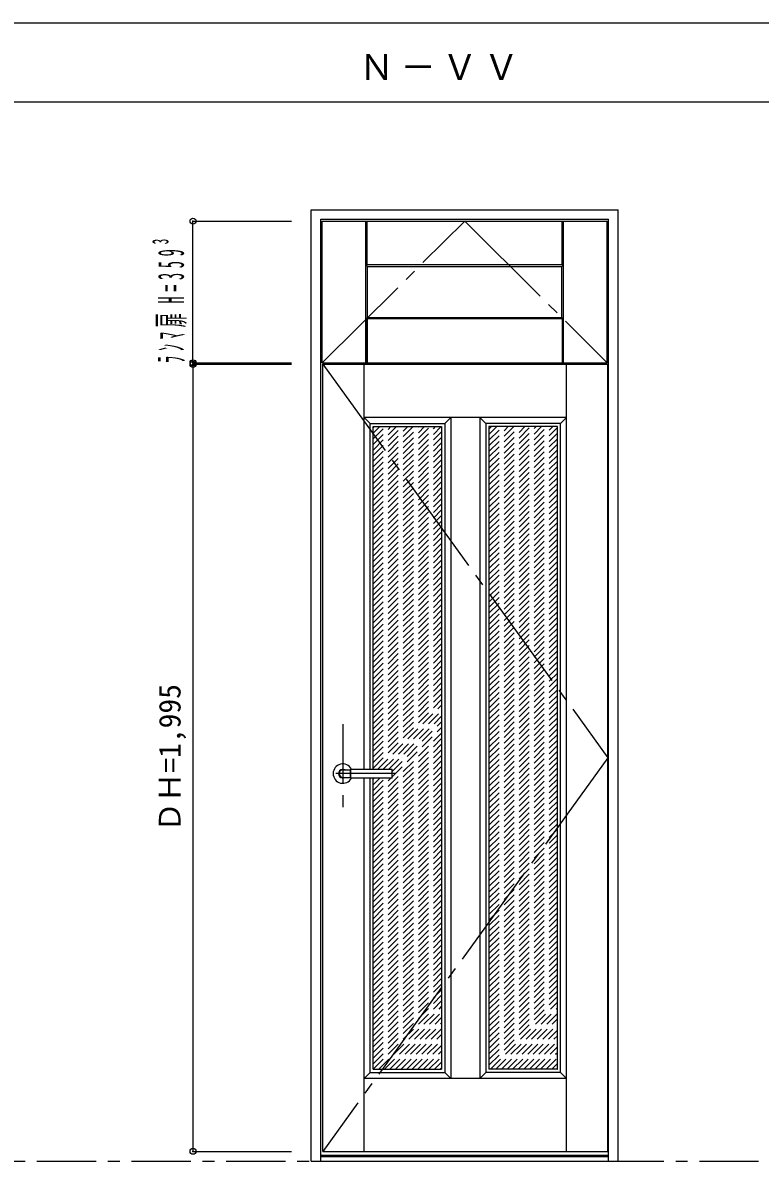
# Model space of a CAD drawing. Units: millimetres, scale not verified. Extents: x -6000 to 5700, y -4307 to 4175.
# Drawn here: x -966 to 904, y -2701 to 184 of the extents above; entities that cross this region are included whole.
import ezdxf
from ezdxf.enums import TextEntityAlignment as Align

# ---------------------------------------------------------------- set-up
doc = ezdxf.new("R2010")
doc.units = ezdxf.units.MM
doc.header["$LTSCALE"] = 30
doc.header["$PDMODE"] = 32
doc.header["$PDSIZE"] = 15
for name, pattern in [('CHAIN1', [8, 5, -1, 1, -1]), ('CHAIN2', [12, 9, -1, 1, -1]), ('DASHED1', [1.8, 1.2, -0.6])]:
    doc.linetypes.add(name, pattern=pattern)
for name, color, linetype in [('0-1_通り芯', 4, 'CHAIN1'), ('0-2_扉', 3, 'Continuous'), ('0-3_仕上げ', 7, 'Continuous'), ('0-4_枠', 3, 'Continuous'), ('0-5_レバー', 3, 'Continuous'), ('0-7', 7, 'CHAIN2'), ('0-A_文字', 7, 'Continuous'), ('0-B_寸法', 4, 'Continuous'), ('0-C_ハッチ', 4, 'DASHED1'), ('F-1_枠', 6, 'Continuous')]:
    doc.layers.add(name, color=color, linetype=linetype)
doc.styles.add('ＭＳ ゴシック', font='')
doc.styles.get('ＭＳ ゴシック').set_extended_font_data('MS Gothic')

msp = doc.modelspace()

# ---------------------------------------------------------------- linework, layer by layer
at = {"layer": '0-1_通り芯'}
for p, q in [((-154.2, -1593.75), (-154.2, -1803.75)), ((-21.7, -1718.75), (-199.2, -1718.75))]:
    msp.add_line(p, q, dxfattribs=at)
at = {"layer": '0-1_通り芯', "color": 7}
msp.add_line((-5490, -2701.25), (3436.4, -2701.25), dxfattribs=at)
at = {"layer": '0-2_扉'}
for p, q in [((-206.7, -677.25), (-206.7, -318.25)), ((-206.7, -318.25), (516.3, -318.25)), ((517.8, -2676.25), (517.8, -681.25)), ((-205.2, -2676.25), (517.8, -2676.25))]:
    msp.add_line(p, q, dxfattribs=at)
for points in [[(-206.7, -677.25), (516.3, -677.25), (516.3, -318.25)], [(-205.2, -2676.25), (-205.2, -681.25), (517.8, -681.25)]]:
    msp.add_lwpolyline(points, dxfattribs=at)
at = {"layer": '0-3_仕上げ'}
for p, q in [((-95.7, -677.25), (-95.7, -318.25)), ((-94.2, -430.75), (-94.2, -318.25)), ((-92.7, -429.25), (-92.7, -318.25)), ((402.3, -429.25), (402.3, -318.25)), ((403.8, -430.75), (403.8, -318.25)), ((405.3, -677.25), (405.3, -318.25)), ((402.3, -429.25), (-92.7, -429.25)), ((-94.2, -564.75), (-94.2, -677.25)), ((-92.7, -566.25), (-92.7, -677.25)), ((402.3, -566.25), (-92.7, -566.25)), ((402.3, -566.25), (402.3, -677.25)), ((403.8, -564.75), (403.8, -677.25)), ((-100.2, -1707.25), (-100.2, -681.25)), ((412.8, -2676.25), (412.8, -681.25)), ((-100.2, -816.25), (-85.2, -831.25)), ((412.8, -816.25), (-100.2, -816.25)), ((119.3, -816.25), (104.3, -831.25)), ((119.3, -816.25), (119.3, -2491.25)), ((193.3, -816.25), (208.3, -831.25)), ((193.3, -816.25), (193.3, -2491.25)), ((412.8, -816.25), (397.8, -831.25)), ((-100.2, -2676.25), (-100.2, -1730.25)), ((-85.2, -2476.25), (-100.2, -2491.25)), ((104.3, -2476.25), (119.3, -2491.25)), ((208.3, -2476.25), (193.3, -2491.25)), ((397.8, -2476.25), (412.8, -2491.25)), ((412.8, -2491.25), (-100.2, -2491.25))]:
    msp.add_line(p, q, dxfattribs=at)
at = {"layer": '0-3_仕上げ', "color": 3}
for p, q in [((-91.7, -562.25), (-91.7, -433.25)), ((-91.7, -433.25), (401.3, -433.25)), ((-85.2, -831.25), (104.3, -831.25)), ((-85.2, -1707.25), (-85.2, -831.25)), ((104.3, -831.25), (104.3, -2476.25)), ((208.3, -831.25), (208.3, -2476.25)), ((397.8, -831.25), (208.3, -831.25)), ((397.8, -2476.25), (397.8, -831.25)), ((-85.2, -2476.25), (-85.2, -1730.25)), ((-85.2, -2476.25), (104.3, -2476.25)), ((397.8, -2476.25), (208.3, -2476.25))]:
    msp.add_line(p, q, dxfattribs=at)
at = {"layer": '0-3_仕上げ', "color": 4}
for p, q in [((-77.2, -839.25), (96.3, -839.25)), ((-77.2, -1707.25), (-77.2, -839.25)), ((96.3, -839.25), (96.3, -2468.25)), ((216.3, -839.25), (216.3, -2468.25)), ((389.8, -839.25), (216.3, -839.25)), ((389.8, -2468.25), (389.8, -839.25)), ((-77.2, -2468.25), (-77.2, -1730.25)), ((-77.2, -2468.25), (96.3, -2468.25)), ((389.8, -2468.25), (216.3, -2468.25))]:
    msp.add_line(p, q, dxfattribs=at)
at = {"layer": '0-3_仕上げ'}
for points in [[(-92.7, -429.25), (-94.2, -430.75), (-91.7, -433.25)], [(402.3, -429.25), (403.8, -430.75), (401.3, -433.25)], [(-92.7, -566.25), (-94.2, -564.75), (-91.7, -562.25)], [(402.3, -566.25), (403.8, -564.75), (401.3, -562.25)]]:
    msp.add_lwpolyline(points, dxfattribs=at)
at = {"layer": '0-3_仕上げ', "color": 3}
msp.add_lwpolyline([(-91.7, -562.25), (401.3, -562.25), (401.3, -433.25)], dxfattribs=at)
at = {"layer": '0-4_枠'}
for p, q in [((519.8, -2701.25), (519.8, -313.25)), ((543.8, -2701.25), (543.8, -289.25)), ((-234.2, -2701.25), (543.8, -2701.25)), ((-210.2, -2686.25), (519.8, -2686.25)), ((-210.2, -2689.25), (519.8, -2689.25))]:
    msp.add_line(p, q, dxfattribs=at)
for points in [[(-234.2, -2701.25), (-234.2, -289.25), (543.8, -289.25)], [(-210.2, -2701.25), (-210.2, -313.25), (519.8, -313.25)]]:
    msp.add_lwpolyline(points, dxfattribs=at)
at = {"layer": '0-5_レバー'}
for p, q in [((-154.2, -1709.25), (-135.2, -1709.25)), ((-154.2, -1728.25), (-135.2, -1728.25)), ((-135.2, -1708.25), (-134.2, -1707.25)), ((-135.2, -1729.25), (-135.2, -1708.25)), ((-135.2, -1729.25), (-134.2, -1730.25)), ((-134.2, -1707.25), (-30.2, -1707.25)), ((-30.2, -1730.25), (-134.2, -1730.25)), ((-29.2, -1708.25), (-30.2, -1707.25)), ((-29.2, -1729.25), (-30.2, -1730.25)), ((-29.2, -1729.25), (-29.2, -1708.25))]:
    msp.add_line(p, q, dxfattribs=at)
at = {"layer": '0-5_レバー', "color": 4}
for p, q in [((-134.2, -1730.25), (-134.2, -1707.25)), ((-30.2, -1707.25), (-30.2, -1730.25))]:
    msp.add_line(p, q, dxfattribs=at)
for radius, start, end in [(24.55, 27.93255, 332.06745), (11, 59.72736, 300.27264)]:
    msp.add_arc((-154.2, -1718.75), radius, start, end, dxfattribs=at)
at = {"layer": '0-5_レバー'}
msp.add_arc((-154.2, -1718.75), 9.5, 90, 270, dxfattribs=at)
at = {"layer": '0-7'}
for p, q in [((-205.2, -681.25), (517.8, -1678.75)), ((517.8, -1678.75), (-205.2, -2676.25))]:
    msp.add_line(p, q, dxfattribs=at)
msp.add_lwpolyline([(-206.7, -677.25), (154.8, -318.25), (516.3, -677.25)], dxfattribs=at)
at = {"layer": '0-B_寸法'}
for p, q in [((-534.2, -677.25), (-534.2, -318.25)), ((-534.2, -318.25), (-284.2, -318.25)), ((-534.2, -677.25), (-284.2, -677.25)), ((-534.2, -681.25), (-284.2, -681.25)), ((-534.2, -681.25), (-534.2, -2676.25)), ((-534.2, -2676.25), (-284.2, -2676.25))]:
    msp.add_line(p, q, dxfattribs=at)
at = {"layer": '0-B_寸法', "color": 7}
for p in [(-534.2, -318.25), (-534.2, -677.25), (-534.2, -681.25), (-534.2, -2676.25)]:
    msp.add_point(p, dxfattribs=at)
at = {"layer": '0-C_ハッチ'}
for p, q in [((-77.2, -1011.61), (95.16, -839.25)), ((-77.2, -997.47), (81.02, -839.25)), ((-77.2, -983.33), (66.88, -839.25)), ((-77.2, -969.19), (52.74, -839.25)), ((-77.2, -955.04), (38.59, -839.25)), ((-77.2, -940.9), (24.45, -839.25)), ((-77.2, -926.76), (10.31, -839.25)), ((-77.2, -912.62), (-3.83, -839.25)), ((-77.2, -898.47), (-17.97, -839.25)), ((-77.2, -884.33), (-32.12, -839.25)), ((-77.2, -870.19), (-46.26, -839.25)), ((-77.2, -856.05), (-60.4, -839.25)), ((-77.2, -841.91), (-74.54, -839.25)), ((-77.2, -1025.75), (96.3, -852.25)), ((216.3, -1000.95), (378.01, -839.25)), ((216.3, -986.81), (363.86, -839.25)), ((216.3, -972.67), (349.72, -839.25)), ((216.3, -958.53), (335.58, -839.25)), ((216.3, -944.39), (321.44, -839.25)), ((216.3, -930.24), (307.29, -839.25)), ((216.3, -916.1), (293.15, -839.25)), ((216.3, -901.96), (279.01, -839.25)), ((216.3, -887.82), (264.87, -839.25)), ((216.3, -873.68), (250.73, -839.25)), ((216.3, -859.53), (236.58, -839.25)), ((216.3, -845.39), (222.44, -839.25)), ((216.3, -1015.1), (389.8, -841.6)), ((216.3, -1029.24), (389.8, -855.74)), ((-77.2, -1039.9), (96.3, -866.4)), ((-77.2, -1054.04), (96.3, -880.54)), ((216.3, -1043.38), (389.8, -869.88)), ((216.3, -1057.52), (389.8, -884.02)), ((-77.2, -1068.18), (96.3, -894.68)), ((-77.2, -1082.32), (96.3, -908.82)), ((-77.2, -1096.46), (96.3, -922.96)), ((216.3, -1071.67), (389.8, -898.17)), ((216.3, -1085.81), (389.8, -912.31)), ((-77.2, -1110.61), (96.3, -937.11)), ((-77.2, -1124.75), (96.3, -951.25)), ((216.3, -1099.95), (389.8, -926.45)), ((216.3, -1114.09), (389.8, -940.59)), ((-77.2, -1138.89), (96.3, -965.39)), ((-77.2, -1153.03), (96.3, -979.53)), ((216.3, -1128.23), (389.8, -954.73)), ((216.3, -1142.38), (389.8, -968.88)), ((-77.2, -1167.18), (96.3, -993.68)), ((-77.2, -1181.32), (96.3, -1007.82)), ((216.3, -1156.52), (389.8, -983.02)), ((216.3, -1170.66), (389.8, -997.16)), ((-77.2, -1195.46), (96.3, -1021.96)), ((-77.2, -1209.6), (96.3, -1036.1)), ((216.3, -1184.8), (389.8, -1011.3)), ((216.3, -1198.94), (389.8, -1025.44)), ((-77.2, -1223.74), (96.3, -1050.24)), ((-77.2, -1237.89), (96.3, -1064.39)), ((216.3, -1213.09), (389.8, -1039.59)), ((216.3, -1227.23), (389.8, -1053.73)), ((-77.2, -1252.03), (96.3, -1078.53)), ((-77.2, -1266.17), (96.3, -1092.67)), ((216.3, -1241.37), (389.8, -1067.87)), ((216.3, -1255.51), (389.8, -1082.01)), ((216.3, -1269.66), (389.8, -1096.16)), ((-77.2, -1280.31), (96.3, -1106.81)), ((-77.2, -1294.45), (96.3, -1120.95)), ((216.3, -1283.8), (389.8, -1110.3)), ((216.3, -1297.94), (389.8, -1124.44)), ((-77.2, -1308.6), (96.3, -1135.1)), ((-77.2, -1322.74), (96.3, -1149.24)), ((216.3, -1312.08), (389.8, -1138.58)), ((216.3, -1326.22), (389.8, -1152.72)), ((-77.2, -1336.88), (96.3, -1163.38)), ((-77.2, -1351.02), (96.3, -1177.52)), ((216.3, -1340.37), (389.8, -1166.87)), ((216.3, -1354.51), (389.8, -1181.01)), ((-77.2, -1365.17), (96.3, -1191.67)), ((-77.2, -1379.31), (96.3, -1205.81)), ((216.3, -1368.65), (389.8, -1195.15)), ((216.3, -1382.79), (389.8, -1209.29)), ((-77.2, -1393.45), (96.3, -1219.95)), ((-77.2, -1407.59), (96.3, -1234.09)), ((216.3, -1396.93), (389.8, -1223.43)), ((216.3, -1411.08), (389.8, -1237.58)), ((-77.2, -1421.73), (96.3, -1248.23)), ((-77.2, -1435.88), (96.3, -1262.38)), ((216.3, -1425.22), (389.8, -1251.72)), ((216.3, -1439.36), (389.8, -1265.86)), ((-77.2, -1450.02), (96.3, -1276.52)), ((-77.2, -1464.16), (96.3, -1290.66)), ((216.3, -1453.5), (389.8, -1280)), ((216.3, -1467.65), (389.8, -1294.15)), ((-77.2, -1478.3), (96.3, -1304.8)), ((-77.2, -1492.44), (96.3, -1318.94)), ((216.3, -1481.79), (389.8, -1308.29)), ((216.3, -1495.93), (389.8, -1322.43)), ((-77.2, -1506.59), (96.3, -1333.09)), ((-77.2, -1520.73), (96.3, -1347.23)), ((216.3, -1510.07), (389.8, -1336.57)), ((216.3, -1524.21), (389.8, -1350.71)), ((-77.2, -1534.87), (96.3, -1361.37)), ((-77.2, -1549.01), (96.3, -1375.51)), ((216.3, -1538.36), (389.8, -1364.86)), ((216.3, -1552.5), (389.8, -1379)), ((-77.2, -1563.16), (96.3, -1389.66)), ((-77.2, -1577.3), (96.3, -1403.8)), ((216.3, -1566.64), (389.8, -1393.14)), ((216.3, -1580.78), (389.8, -1407.28)), ((-77.2, -1591.44), (96.3, -1417.94)), ((-77.2, -1605.58), (96.3, -1432.08)), ((216.3, -1594.92), (389.8, -1421.42)), ((216.3, -1609.07), (389.8, -1435.57)), ((-77.2, -1619.72), (96.3, -1446.22)), ((-77.2, -1633.87), (96.3, -1460.37)), ((216.3, -1623.21), (389.8, -1449.71)), ((216.3, -1637.35), (389.8, -1463.85)), ((-77.2, -1648.01), (96.3, -1474.51)), ((-77.2, -1662.15), (96.3, -1488.65)), ((216.3, -1651.49), (389.8, -1477.99)), ((216.3, -1665.64), (389.8, -1492.14)), ((-77.2, -1676.29), (96.3, -1502.79)), ((-77.2, -1690.43), (96.3, -1516.93)), ((216.3, -1679.78), (389.8, -1506.28)), ((216.3, -1693.92), (389.8, -1520.42)), ((-77.2, -1704.58), (96.3, -1531.08)), ((-65.73, -1707.25), (96.3, -1545.22)), ((216.3, -1708.06), (389.8, -1534.56)), ((216.3, -1722.2), (389.8, -1548.7)), ((-51.59, -1707.25), (96.3, -1559.36)), ((-37.45, -1707.25), (96.3, -1573.5)), ((216.3, -1736.35), (389.8, -1562.85)), ((216.3, -1750.49), (389.8, -1576.99)), ((-77.2, -1789.43), (96.3, -1615.93)), ((-29.2, -1713.15), (96.3, -1587.65)), ((-29.2, -1727.29), (96.3, -1601.79)), ((216.3, -1764.63), (389.8, -1591.13)), ((216.3, -1778.77), (389.8, -1605.27)), ((-77.2, -1803.57), (96.3, -1630.07)), ((-77.2, -1817.71), (96.3, -1644.21)), ((216.3, -1792.91), (389.8, -1619.41)), ((216.3, -1807.06), (389.8, -1633.56)), ((-77.2, -1831.86), (96.3, -1658.36)), ((-77.2, -1846), (96.3, -1672.5)), ((216.3, -1821.2), (389.8, -1647.7)), ((216.3, -1835.34), (389.8, -1661.84)), ((-77.2, -1860.14), (96.3, -1686.64)), ((-77.2, -1874.28), (96.3, -1700.78)), ((216.3, -1849.48), (389.8, -1675.98)), ((216.3, -1863.62), (389.8, -1690.12)), ((-77.2, -1888.42), (96.3, -1714.92)), ((-77.2, -1902.57), (96.3, -1729.07)), ((-77.2, -1761.15), (-46.3, -1730.25)), ((-77.2, -1747), (-60.45, -1730.25)), ((-77.2, -1732.86), (-74.59, -1730.25)), ((-77.2, -1775.29), (-32.16, -1730.25)), ((216.3, -1877.77), (389.8, -1704.27)), ((216.3, -1891.91), (389.8, -1718.41)), ((-77.2, -1916.71), (96.3, -1743.21)), ((-77.2, -1930.85), (96.3, -1757.35)), ((216.3, -1906.05), (389.8, -1732.55)), ((216.3, -1920.19), (389.8, -1746.69)), ((-77.2, -1944.99), (96.3, -1771.49)), ((-77.2, -1959.14), (96.3, -1785.64)), ((216.3, -1934.34), (389.8, -1760.84)), ((216.3, -1948.48), (389.8, -1774.98)), ((216.3, -1962.62), (389.8, -1789.12)), ((-77.2, -1973.28), (96.3, -1799.78)), ((-77.2, -1987.42), (96.3, -1813.92)), ((216.3, -1976.76), (389.8, -1803.26)), ((216.3, -1990.9), (389.8, -1817.4)), ((-77.2, -2001.56), (96.3, -1828.06)), ((-77.2, -2015.7), (96.3, -1842.2)), ((216.3, -2005.05), (389.8, -1831.55)), ((216.3, -2019.19), (389.8, -1845.69)), ((-77.2, -2029.85), (96.3, -1856.35)), ((-77.2, -2043.99), (96.3, -1870.49)), ((216.3, -2033.33), (389.8, -1859.83)), ((216.3, -2047.47), (389.8, -1873.97)), ((-77.2, -2058.13), (96.3, -1884.63)), ((-77.2, -2072.27), (96.3, -1898.77)), ((216.3, -2061.61), (389.8, -1888.11)), ((216.3, -2075.76), (389.8, -1902.26)), ((-77.2, -2086.41), (96.3, -1912.91)), ((-77.2, -2100.56), (96.3, -1927.06)), ((216.3, -2089.9), (389.8, -1916.4)), ((216.3, -2104.04), (389.8, -1930.54)), ((-77.2, -2114.7), (96.3, -1941.2)), ((-77.2, -2128.84), (96.3, -1955.34)), ((216.3, -2118.18), (389.8, -1944.68)), ((216.3, -2132.33), (389.8, -1958.83)), ((-77.2, -2142.98), (96.3, -1969.48)), ((-77.2, -2157.12), (96.3, -1983.62)), ((216.3, -2146.47), (389.8, -1972.97)), ((216.3, -2160.61), (389.8, -1987.11)), ((-77.2, -2171.27), (96.3, -1997.77)), ((-77.2, -2185.41), (96.3, -2011.91)), ((216.3, -2174.75), (389.8, -2001.25)), ((216.3, -2188.89), (389.8, -2015.39)), ((-77.2, -2199.55), (96.3, -2026.05)), ((-77.2, -2213.69), (96.3, -2040.19)), ((216.3, -2203.04), (389.8, -2029.54)), ((216.3, -2217.18), (389.8, -2043.68)), ((-77.2, -2227.84), (96.3, -2054.34)), ((-77.2, -2241.98), (96.3, -2068.48)), ((216.3, -2231.32), (389.8, -2057.82)), ((216.3, -2245.46), (389.8, -2071.96)), ((-77.2, -2256.12), (96.3, -2082.62)), ((-77.2, -2270.26), (96.3, -2096.76)), ((216.3, -2259.6), (389.8, -2086.1)), ((216.3, -2273.75), (389.8, -2100.25)), ((-77.2, -2284.4), (96.3, -2110.9)), ((-77.2, -2298.55), (96.3, -2125.05)), ((216.3, -2287.89), (389.8, -2114.39)), ((216.3, -2302.03), (389.8, -2128.53)), ((-77.2, -2312.69), (96.3, -2139.19)), ((-77.2, -2326.83), (96.3, -2153.33)), ((216.3, -2316.17), (389.8, -2142.67)), ((216.3, -2330.32), (389.8, -2156.82)), ((-77.2, -2340.97), (96.3, -2167.47)), ((-77.2, -2355.11), (96.3, -2181.61)), ((216.3, -2344.46), (389.8, -2170.96)), ((216.3, -2358.6), (389.8, -2185.1)), ((-77.2, -2369.26), (96.3, -2195.76)), ((-77.2, -2383.4), (96.3, -2209.9)), ((216.3, -2372.74), (389.8, -2199.24)), ((216.3, -2386.88), (389.8, -2213.38)), ((-77.2, -2397.54), (96.3, -2224.04)), ((-77.2, -2411.68), (96.3, -2238.18)), ((216.3, -2401.03), (389.8, -2227.53)), ((216.3, -2415.17), (389.8, -2241.67)), ((-77.2, -2425.83), (96.3, -2252.33)), ((-77.2, -2439.97), (96.3, -2266.47)), ((216.3, -2429.31), (389.8, -2255.81)), ((216.3, -2443.45), (389.8, -2269.95)), ((-77.2, -2454.11), (96.3, -2280.61)), ((-77.2, -2468.25), (96.3, -2294.75)), ((216.3, -2457.59), (389.8, -2284.09)), ((219.79, -2468.25), (389.8, -2298.24)), ((-63.06, -2468.25), (96.3, -2308.89)), ((-48.91, -2468.25), (96.3, -2323.04)), ((-34.77, -2468.25), (96.3, -2337.18)), ((233.93, -2468.25), (389.8, -2312.38)), ((248.07, -2468.25), (389.8, -2326.52)), ((-20.63, -2468.25), (96.3, -2351.32)), ((-6.49, -2468.25), (96.3, -2365.46)), ((262.21, -2468.25), (389.8, -2340.66)), ((276.36, -2468.25), (389.8, -2354.81)), ((7.66, -2468.25), (96.3, -2379.6)), ((21.8, -2468.25), (96.3, -2393.75)), ((290.5, -2468.25), (389.8, -2368.95)), ((304.64, -2468.25), (389.8, -2383.09)), ((35.94, -2468.25), (96.3, -2407.89)), ((50.08, -2468.25), (96.3, -2422.03)), ((318.78, -2468.25), (389.8, -2397.23)), ((332.92, -2468.25), (389.8, -2411.37)), ((64.22, -2468.25), (96.3, -2436.17)), ((78.37, -2468.25), (96.3, -2450.32)), ((347.07, -2468.25), (389.8, -2425.52)), ((361.21, -2468.25), (389.8, -2439.66)), ((92.51, -2468.25), (96.3, -2464.46)), ((375.35, -2468.25), (389.8, -2453.8)), ((389.49, -2468.25), (389.8, -2467.94))]:
    msp.add_line(p, q, dxfattribs=at)
at = {"layer": 'F-1_枠'}
for p, q in [((-6000, 184.5), (5700, 184.5)), ((-6000, -15.5), (5700, -15.5))]:
    msp.add_line(p, q, dxfattribs=at)

# ---------------------------------------------------------------- texts
at = {"layer": '0-A_文字', "insert": (-113.5, 39.5), "char_height": 65.98, "attachment_point": 7, "style": 'ＭＳ ゴシック'}
msp.add_mtext('\\T1.17;Ｎ－ＶＶ', dxfattribs=at)
at = {"layer": '0-B_寸法', "color": 7, "style": 'ＭＳ ゴシック'}
msp.add_text('ＤＨ=1,995', height=54.99, rotation=90, dxfattribs=at).set_placement((-549.2, -1866.25), align=Align.BOTTOM_LEFT)
at = {"layer": '0-B_寸法', "color": 7, "insert": (-549.2, -677.75), "char_height": 65.98, "attachment_point": 7, "rotation": 90, "style": 'ＭＳ ゴシック'}
msp.add_mtext('\\T1.67;\\W0.4;ﾗﾝﾏ扉H=359³', dxfattribs=at)

doc.saveas('drawing.dxf')
